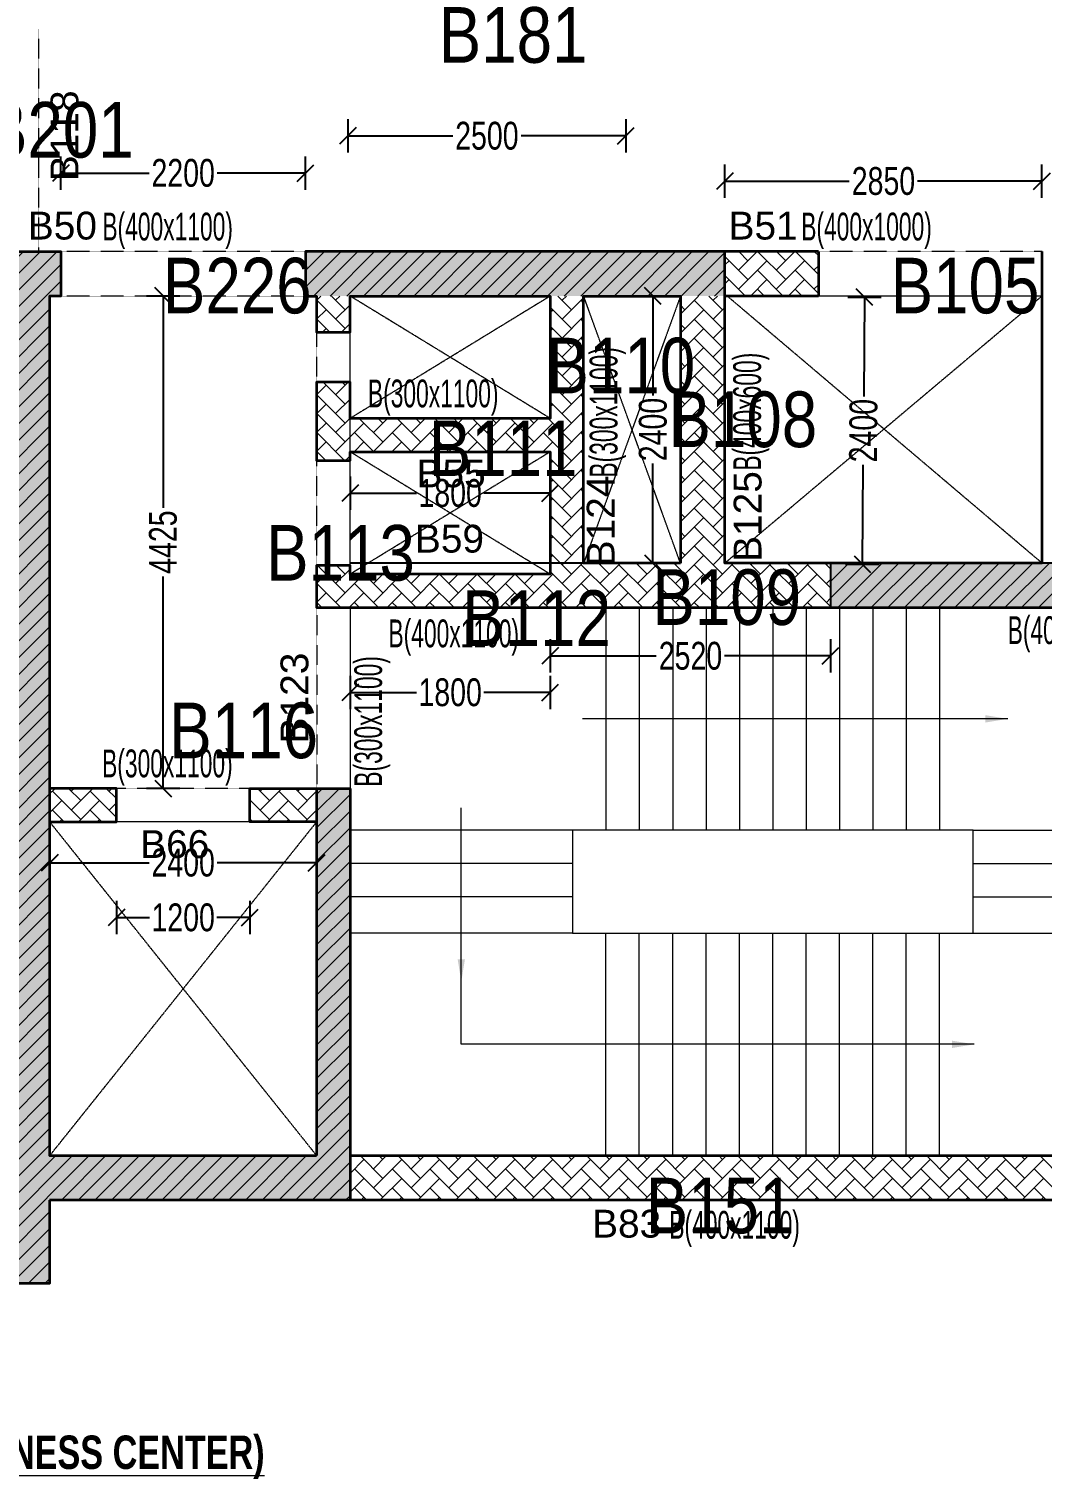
# Model space of a CAD drawing. Header units: millimetres. Extents: x -2 to 69443, y 95 to 32793.
# Drawn here: x 34439 to 43545, y 4758 to 17790 of the extents above; entities that cross this region are included whole.
import ezdxf
from ezdxf.enums import TextEntityAlignment as Align

# ---------------------------------------------------------------- set-up
doc = ezdxf.new("R2010")
doc.units = ezdxf.units.MM
doc.linetypes.add('HIDDEN', pattern=[0.375, 0.25, -0.125])
for name, color, linetype, lineweight in [('A-ANNO-DIMS', 8, 'Continuous', 15), ('A-DETL-MISC', 35, 'Continuous', 15), ('A-HIDD-ABVE', 8, 'HIDDEN', 20), ('G-ANNO-TEXT', 231, 'Continuous', 9), ('S-BEAM', 7, 'Continuous', 18), ('S-BEAM-IDEN', 2, 'Continuous', 9), ('S-COL HATCH', 9, 'Continuous', 0), ('S-COLS', 5, 'Continuous', 35)]:
    doc.layers.add(name, color=color, linetype=linetype, lineweight=lineweight)
for name, color, linetype in [('Abhinav working', 6, 'Continuous'), ('Beam Nos', 7, 'Continuous'), ('changes', 7, 'Continuous'), ('SECTION LINE', 4, 'Continuous')]:
    doc.layers.add(name, color=color, linetype=linetype)
doc.styles.add('Dim.s & Anno.(Misc.)', font='ARIALN.TTF')
doc.styles.add('SC-BBS1', font='SansSerif')
doc.styles.add('SOBHA', font='swisscl.ttf')
doc.styles.add('Swis721 LtCn BT', font='swisscl.ttf', dxfattribs={"width": 0.9, "height": 233.355162})
doc.styles.add('Swis721 LtCn BT_2', font='swisscl.ttf', dxfattribs={"height": 244.992296})
doc.dimstyles.new('A-GFC-100', dxfattribs={"dimscale": 100, "dimtxt": 1.75, "dimasz": 1.5, "dimexe": 1.5, "dimexo": 0, "dimgap": 1, "dimtad": 1, "dimdsep": 46, "dimtxsty": 'Dim.s & Anno.(Misc.)', "dimblk": 'ARCHTICK', "dimcen": 0, "dimdle": 1.5, "dimclrd": 256, "dimclre": 8, "dimclrt": 6, "dimazin": 2, "dimtfac": 1, "dimtix": 1, "dimtmove": 2, "dimatfit": 3, "dimfxl": 1, "dimtolj": 1, "dimlwd": -1, "dimlwe": 9, "dimarcsym": 0})
doc.dimstyles.new('S-100', dxfattribs={"dimscale": 100, "dimtxt": 2.5, "dimasz": 1.5, "dimexe": 1.5, "dimexo": 1.5, "dimgap": 0.1, "dimtad": 0, "dimdec": 0, "dimrnd": 0.0005, "dimzin": 0, "dimdsep": 46, "dimtxsty": 'SOBHA', "dimblk": 'OBLIQUE', "dimcen": 0.09, "dimclrd": 8, "dimclre": 8, "dimclrt": 6, "dimadec": 0, "dimazin": 0, "dimtfac": 1, "dimtdec": 0, "dimtofl": 0, "dimtmove": 0, "dimatfit": 3, "dimfxl": 1.5, "dimfxlon": 1, "dimtolj": 1, "dimtzin": 0, "dimlwd": -1, "dimlwe": -1, "dimarcsym": 0})
pattern_1 = [(45, (-31890644.18, 20635841.75), (-75.1300955, 75.1300955), [])]
pattern_2 = [(45, (-31792792.5, 20735559.75), (0, 169.7056275), [360, -120]), (135, (-31792707.64, 20735644.6), (1e-14, 169.7056275), [360, -120])]

# ---------------------------------------------------------------- blocks, each defined once
blk = doc.blocks.new('A$Cebf64a2d')
at = {"layer": 'S-COL HATCH', "transparency": 33554687}
h = blk.add_hatch(dxfattribs=at)
h.set_pattern_fill('ANSI31', color=256, scale=850)
h.set_pattern_definition(pattern_1)
h.paths.add_polyline_path([(34179, 4450), (34479, 4450), (34479, 1150), (34479, 750), (31779, 750), (31779, 0), (31379, 0), (31379, 1150), (31379, 1150), (31379, 9275), (31879, 9275), (31879, 8875), (31779, 8875), (31779, 1150), (31779, 1150), (34179, 1150), (34179, 1150)])
h = blk.add_hatch(dxfattribs=at)
h.set_pattern_fill('ANSI31', color=256, scale=850)
h.set_pattern_definition(pattern_1)
h.paths.add_polyline_path([(37849, 9275), (34079, 9275), (34079, 8875), (37849, 8875)])
h = blk.add_hatch(dxfattribs=at)
h.set_pattern_fill('ANSI31', color=256, scale=850)
h.set_pattern_definition(pattern_1)
h.paths.add_polyline_path([(41099, 6475), (38799, 6475), (38799, 6075), (41099, 6075)])
at = {"layer": 'changes', "elevation": 0}
blk.add_lwpolyline([(41099, 6475), (38799, 6475), (38799, 6075), (41099, 6075)], close=True, dxfattribs=at)
at = {"layer": 'S-COLS'}
for p, q in [((34179, 4450), (34179, 1150)), ((34479, 4450), (34479, 1150)), ((34479, 1150), (34479, 750))]:
    blk.add_line(p, q, dxfattribs=at)
at = {"layer": 'S-COLS', "elevation": 0}
for points in [[(31379, 1150), (31379, 9275), (31879, 9275), (31879, 8875), (31779, 8875), (31779, 1150), (34179, 1150)], [(37849, 9275), (34079, 9275), (34079, 8875), (34179, 8875), (34179, 8550), (34479, 8550), (34479, 8875), (35379, 8875), (36279, 8875), (36279, 7775), (34479, 7775), (34479, 8100), (34179, 8100), (34179, 7398), (34479, 7398), (34479, 7475), (36279, 7475), (36279, 6375), (35379, 6375), (34479, 6375), (34479, 6453), (34179, 6453), (34179, 6075), (36279, 6075), (36279, 6075), (47434, 6075)], [(40699, 9275), (40699, 6475), (37849, 6475), (37849, 9275)], [(31779, 4150), (32379, 4150), (32379, 4450), (31779, 4450)], [(34179, 4150), (33579, 4150), (33579, 4450), (34479, 4450)], [(31779, 750), (31779, 0), (31379, 0), (31379, 1150)], [(34479, 1150), (42079, 1150), (42079, 750), (31779, 750)]]:
    blk.add_lwpolyline(points, dxfattribs=at)
blk.add_lwpolyline([(37449, 6475), (36579, 6475), (36579, 8875), (37449, 8875)], close=True, dxfattribs=at)
blk = doc.blocks.new('_ARCHTICK')
at = {"color": 0, "linetype": 'ByBlock', "const_width": 0.15}
blk.add_lwpolyline([(-0.5, -0.5), (0.5, 0.5)], dxfattribs=at)
blk = doc.blocks.new('A$C2f35dc8c')
at = {"layer": 'S-COL HATCH', "transparency": 33554687}
h = blk.add_hatch(color=256, dxfattribs=at)
h.dxf.hatch_style = 1
h.paths.add_polyline_path([(34179, 4450), (34479, 4450), (34479, 1150), (34479, 750), (31779, 750), (31779, 0), (31379, 0), (31379, 1150), (31379, 1150), (31379, 9275), (31879, 9275), (31879, 8875), (31779, 8875), (31779, 1150), (31779, 1150), (34179, 1150), (34179, 1150)])
h = blk.add_hatch(color=256, dxfattribs=at)
h.dxf.hatch_style = 1
h.paths.add_polyline_path([(37849, 9275), (34079, 9275), (34079, 8875), (37849, 8875)])
at = {"layer": 'S-COL HATCH'}
h = blk.add_hatch(dxfattribs=at)
h.set_pattern_fill('AR-HBONE', color=256, scale=30)
h.set_pattern_definition([(45, (-31609283, 20752631.54), (0, 169.7056275), [360, -120]), (135, (-31609198.14, 20752716.4), (1e-14, 169.7056275), [360, -120])])
h.paths.add_polyline_path([(37849, 8875), (37849, 9275), (38689, 9275), (38689, 8875), (38359, 8875)])
h = blk.add_hatch(dxfattribs=at)
h.set_pattern_fill('AR-HBONE', color=256, scale=30)
h.set_pattern_definition(pattern_2)
h.paths.add_polyline_path([(36579, 8875), (36279, 8875), (36279, 7775), (34479, 7775), (34479, 8100), (34179, 8100), (34179, 7398), (34479, 7398), (34479, 7475), (36279, 7475), (36279, 6375), (34479, 6375), (34479, 6453), (34179, 6453), (34179, 6075), (38799, 6075), (38799, 6475), (36579, 6475)])
h = blk.add_hatch(dxfattribs=at)
h.set_pattern_fill('AR-HBONE', color=256, scale=30)
h.set_pattern_definition(pattern_2)
h.paths.add_polyline_path([(34479, 8875), (34179, 8875), (34179, 8550), (34479, 8550)])
h = blk.add_hatch(dxfattribs=at)
h.set_pattern_fill('AR-HBONE', color=256, scale=30)
h.set_pattern_definition(pattern_2)
h.paths.add_polyline_path([(37849, 6475), (37449, 6475), (37449, 8875), (37849, 8875)])
at = {"layer": 'S-COL HATCH', "transparency": 33554687}
h = blk.add_hatch(color=256, dxfattribs=at)
h.dxf.hatch_style = 1
h.paths.add_polyline_path([(41099, 6475), (38799, 6475), (38799, 6075), (41099, 6075)])
at = {"layer": 'S-COL HATCH'}
h = blk.add_hatch(dxfattribs=at)
h.set_pattern_fill('AR-HBONE', color=256, scale=30)
h.set_pattern_definition([(45, (-31792792.5, 20683630.75), (0, 169.7056275), [360, -120]), (135, (-31792707.64, 20683715.6), (1e-14, 169.7056275), [360, -120])])
h.paths.add_polyline_path([(34179, 4150), (34179, 4450), (33579, 4450), (33579, 4150)])
h.paths.add_polyline_path([(32379, 4150), (32379, 4450), (31779, 4450), (31779, 4150)])
h = blk.add_hatch(dxfattribs=at)
h.set_pattern_fill('AR-HBONE', color=256, scale=30)
h.set_pattern_definition(pattern_2)
h.paths.add_polyline_path([(42079, 1150), (34479, 1150), (34479, 750), (42079, 750)])
at = {"layer": 'changes', "elevation": 0}
blk.add_lwpolyline([(41099, 6475), (38799, 6475), (38799, 6075), (41099, 6075)], close=True, dxfattribs=at)
at = {"layer": 'S-COLS'}
for p, q in [((38689, 9275, 0), (37849, 9275, 0)), ((38689, 9275, 0), (38689, 8875, 0)), ((38689, 8875, 0), (37849, 8875, 0)), ((34179, 4450, 0), (34179, 1150, 0)), ((34479, 4450, 0), (34479, 1150, 0)), ((34479, 1150, 0), (34479, 750, 0))]:
    blk.add_line(p, q, dxfattribs=at)
at = {"layer": 'S-COLS', "elevation": 0}
for points in [[(31379, 1150), (31379, 9275), (31879, 9275), (31879, 8875), (31779, 8875), (31779, 1150), (34179, 1150)], [(37849, 9275), (34079, 9275), (34079, 8875), (34179, 8875), (34179, 8550), (34479, 8550), (34479, 8875), (35379, 8875), (36279, 8875), (36279, 7775), (34479, 7775), (34479, 8100), (34179, 8100), (34179, 7398), (34479, 7398), (34479, 7475), (36279, 7475), (36279, 6375), (35379, 6375), (34479, 6375), (34479, 6453), (34179, 6453), (34179, 6075), (36279, 6075), (36279, 6075), (47434, 6075)], [(40699, 9275), (40699, 6475), (37849, 6475), (37849, 9275)], [(31779, 4150), (32379, 4150), (32379, 4450), (31779, 4450)], [(34179, 4150), (33579, 4150), (33579, 4450), (34479, 4450)], [(31779, 750), (31779, 0), (31379, 0), (31379, 1150)], [(34479, 1150), (42079, 1150), (42079, 750), (31779, 750)]]:
    blk.add_lwpolyline(points, dxfattribs=at)
blk.add_lwpolyline([(37449, 6475), (36579, 6475), (36579, 8875), (37449, 8875)], close=True, dxfattribs=at)
blk = doc.blocks.new('_OBLIQUE')
at = {"color": 0, "linetype": 'ByBlock'}
blk.add_line((-0.5, -0.5), (0.5, 0.5), dxfattribs=at)
blk = doc.blocks.new('*D401')
at = {"layer": 'Abhinav working', "color": 8, "transparency": 16777216}
for p, q in [((40695, 16272), (40695, 16572)), ((43545, 16272), (43545, 16572)), ((40695, 16422), (41813, 16422)), ((43545, 16422), (42427, 16422))]:
    blk.add_line(p, q, dxfattribs=at)
at = {"layer": 'Defpoints', "color": 0, "transparency": 16777216}
for p in [(43545, 16422), (40695, 15790), (43545, 15790)]:
    blk.add_point(p, dxfattribs=at)
at = {"layer": 'Abhinav working', "color": 8, "transparency": 16777216, "xscale": 150, "yscale": 150, "zscale": 150, "rotation": 180}
blk.add_blockref('_OBLIQUE', (40695, 16422), dxfattribs=at)
at = {"layer": 'Abhinav working', "color": 8, "transparency": 16777216, "xscale": 150, "yscale": 150, "zscale": 150}
blk.add_blockref('_OBLIQUE', (43545, 16422), dxfattribs=at)
at = {"layer": 'Abhinav working', "color": 6, "transparency": 16777216, "insert": (42120, 16422), "char_height": 250, "attachment_point": 5, "style": 'SOBHA'}
blk.add_mtext('\\A1;2850', dxfattribs=at)
blk = doc.blocks.new('*D404')
at = {"layer": 'Abhinav working', "color": 8, "transparency": 16777216}
for p, q in [((41800, 15381), (42100, 15379)), ((41950, 15380), (41943, 14487)), ((41930, 12980), (41938, 13874)), ((41780, 12981), (42080, 12979))]:
    blk.add_line(p, q, dxfattribs=at)
at = {"layer": 'Defpoints', "color": 0, "transparency": 16777216}
for p in [(40715, 15390), (41950, 15380), (40695, 12990)]:
    blk.add_point(p, dxfattribs=at)
at = {"layer": 'Abhinav working', "color": 8, "transparency": 16777216, "xscale": 150, "yscale": 150, "zscale": 150}
for p, rotation in [((41950, 15380), 89.52254630296476), ((41930, 12980), 269.5225463029648)]:
    blk.add_blockref('_OBLIQUE', p, dxfattribs=dict(at, rotation=rotation))
at = {"layer": 'Abhinav working', "color": 6, "transparency": 16777216, "insert": (41940, 14180), "char_height": 250, "attachment_point": 5, "rotation": 89.5225, "style": 'SOBHA'}
blk.add_mtext('\\A1;2400', dxfattribs=at)
blk = doc.blocks.new('*D405')
at = {"layer": 'Abhinav working', "color": 8, "transparency": 16777216}
for p, q in [((39125, 12305), (39125, 12005)), ((41645, 12305), (41645, 12005)), ((39125, 12155), (40078, 12155)), ((41645, 12155), (40692, 12155))]:
    blk.add_line(p, q, dxfattribs=at)
at = {"layer": 'Defpoints', "color": 0, "transparency": 16777216}
for p in [(39125, 12590), (41645, 12590), (41645, 12155)]:
    blk.add_point(p, dxfattribs=at)
at = {"layer": 'Abhinav working', "color": 8, "transparency": 16777216, "xscale": 150, "yscale": 150, "zscale": 150, "rotation": 180}
blk.add_blockref('_OBLIQUE', (39125, 12155), dxfattribs=at)
at = {"layer": 'Abhinav working', "color": 8, "transparency": 16777216, "xscale": 150, "yscale": 150, "zscale": 150}
blk.add_blockref('_OBLIQUE', (41645, 12155), dxfattribs=at)
at = {"layer": 'Abhinav working', "color": 6, "transparency": 16777216, "insert": (40385, 12155), "char_height": 250, "attachment_point": 5, "style": 'SOBHA'}
blk.add_mtext('\\A1;2520', dxfattribs=at)
blk = doc.blocks.new('*D406')
at = {"layer": 'Abhinav working', "color": 8, "transparency": 16777216}
for p, q in [((39898, 15390), (40198, 15390)), ((40048, 15390), (40048, 14497)), ((40048, 12990), (40048, 13884)), ((39898, 12990), (40198, 12990))]:
    blk.add_line(p, q, dxfattribs=at)
at = {"layer": 'Defpoints', "color": 0, "transparency": 16777216}
for p in [(39425, 15390), (40048, 15390), (39425, 12990)]:
    blk.add_point(p, dxfattribs=at)
at = {"layer": 'Abhinav working', "color": 8, "transparency": 16777216, "xscale": 150, "yscale": 150, "zscale": 150}
for p, rotation in [((40048, 15390), 90), ((40048, 12990), 270)]:
    blk.add_blockref('_OBLIQUE', p, dxfattribs=dict(at, rotation=rotation))
at = {"layer": 'Abhinav working', "color": 6, "transparency": 16777216, "insert": (40048, 14190), "char_height": 250, "attachment_point": 5, "rotation": 90, "style": 'SOBHA'}
blk.add_mtext('\\A1;2400', dxfattribs=at)
blk = doc.blocks.new('*D407')
at = {"layer": 'Abhinav working', "color": 8, "transparency": 16777216}
for p, q in [((37325, 13768), (37325, 13468)), ((39125, 13768), (39125, 13468)), ((37325, 13618), (37921, 13618)), ((39125, 13618), (38529, 13618))]:
    blk.add_line(p, q, dxfattribs=at)
at = {"layer": 'Defpoints', "color": 0, "transparency": 16777216}
for p in [(37325, 13990), (39125, 13990), (39125, 13618)]:
    blk.add_point(p, dxfattribs=at)
at = {"layer": 'Abhinav working', "color": 8, "transparency": 16777216, "xscale": 150, "yscale": 150, "zscale": 150, "rotation": 180}
blk.add_blockref('_OBLIQUE', (37325, 13618), dxfattribs=at)
at = {"layer": 'Abhinav working', "color": 8, "transparency": 16777216, "xscale": 150, "yscale": 150, "zscale": 150}
blk.add_blockref('_OBLIQUE', (39125, 13618), dxfattribs=at)
at = {"layer": 'Abhinav working', "color": 6, "transparency": 16777216, "insert": (38225, 13618), "char_height": 250, "attachment_point": 5, "style": 'SOBHA'}
blk.add_mtext('\\A1;1800', dxfattribs=at)
blk = doc.blocks.new('*D408')
at = {"layer": 'Abhinav working', "color": 8, "transparency": 16777216}
for p, q in [((37325, 11977), (37325, 11677)), ((39125, 11977), (39125, 11677)), ((37325, 11827), (37921, 11827)), ((39125, 11827), (38529, 11827))]:
    blk.add_line(p, q, dxfattribs=at)
at = {"layer": 'Defpoints', "color": 0, "transparency": 16777216}
for p in [(37325, 12590), (39125, 12590), (39125, 11827)]:
    blk.add_point(p, dxfattribs=at)
at = {"layer": 'Abhinav working', "color": 8, "transparency": 16777216, "xscale": 150, "yscale": 150, "zscale": 150, "rotation": 180}
blk.add_blockref('_OBLIQUE', (37325, 11827), dxfattribs=at)
at = {"layer": 'Abhinav working', "color": 8, "transparency": 16777216, "xscale": 150, "yscale": 150, "zscale": 150}
blk.add_blockref('_OBLIQUE', (39125, 11827), dxfattribs=at)
at = {"layer": 'Abhinav working', "color": 6, "transparency": 16777216, "insert": (38225, 11827), "char_height": 250, "attachment_point": 5, "style": 'SOBHA'}
blk.add_mtext('\\A1;1800', dxfattribs=at)
blk = doc.blocks.new('*D409')
at = {"layer": 'Abhinav working', "color": 8, "transparency": 16777216}
for p, q in [((35794, 15390), (35494, 15390)), ((35644, 15390), (35644, 13486)), ((35644, 10965), (35644, 12870)), ((35794, 10965), (35494, 10965))]:
    blk.add_line(p, q, dxfattribs=at)
at = {"layer": 'Defpoints', "color": 0, "transparency": 16777216}
for p in [(37325, 15390), (35644, 10965), (37325, 10965)]:
    blk.add_point(p, dxfattribs=at)
at = {"layer": 'Abhinav working', "color": 8, "transparency": 16777216, "xscale": 150, "yscale": 150, "zscale": 150}
for p, rotation in [((35644, 15390), 90), ((35644, 10965), 270)]:
    blk.add_blockref('_OBLIQUE', p, dxfattribs=dict(at, rotation=rotation))
at = {"layer": 'Abhinav working', "color": 6, "transparency": 16777216, "insert": (35644, 13178), "char_height": 250, "attachment_point": 5, "rotation": 90, "style": 'SOBHA'}
blk.add_mtext('\\A1;4425', dxfattribs=at)
blk = doc.blocks.new('*D410')
at = {"layer": 'Abhinav working', "color": 8, "transparency": 16777216}
for p, q in [((34625, 10446), (34625, 10146)), ((37025, 10446), (37025, 10146)), ((34625, 10296), (35518, 10296)), ((37025, 10296), (36132, 10296))]:
    blk.add_line(p, q, dxfattribs=at)
at = {"layer": 'Defpoints', "color": 0, "transparency": 16777216}
for p in [(34625, 10965), (37025, 10965), (37025, 10296)]:
    blk.add_point(p, dxfattribs=at)
at = {"layer": 'Abhinav working', "color": 8, "transparency": 16777216, "xscale": 150, "yscale": 150, "zscale": 150}
for p, rotation in [((34625, 10296), 180.0002046382624), ((37025, 10296), 0.0002046382623449)]:
    blk.add_blockref('_OBLIQUE', p, dxfattribs=dict(at, rotation=rotation))
at = {"layer": 'Abhinav working', "color": 6, "transparency": 16777216, "insert": (35825, 10296), "char_height": 250, "attachment_point": 5, "rotation": 0.0002, "style": 'SOBHA'}
blk.add_mtext('\\A1;2400', dxfattribs=at)
blk = doc.blocks.new('*D441')
at = {"layer": 'Abhinav working', "color": 8, "transparency": 16777216}
for p, q in [((37305, 16979), (37305, 16679)), ((39805, 16979), (39805, 16679)), ((37305, 16829), (38248, 16829)), ((39805, 16829), (38862, 16829))]:
    blk.add_line(p, q, dxfattribs=at)
at = {"layer": 'Defpoints', "color": 0, "transparency": 16777216}
for p in [(37305, 17790), (39805, 17790), (39805, 16829)]:
    blk.add_point(p, dxfattribs=at)
at = {"layer": 'Abhinav working', "color": 8, "transparency": 16777216, "xscale": 150, "yscale": 150, "zscale": 150, "rotation": 180}
blk.add_blockref('_OBLIQUE', (37305, 16829), dxfattribs=at)
at = {"layer": 'Abhinav working', "color": 8, "transparency": 16777216, "xscale": 150, "yscale": 150, "zscale": 150}
blk.add_blockref('_OBLIQUE', (39805, 16829), dxfattribs=at)
at = {"layer": 'Abhinav working', "color": 6, "transparency": 16777216, "insert": (38555, 16829), "char_height": 250, "attachment_point": 5, "style": 'SOBHA'}
blk.add_mtext('\\A1;2500', dxfattribs=at)
blk = doc.blocks.new('*D466')
at = {"layer": 'Abhinav working', "color": 8, "transparency": 16777216}
for p, q in [((35225, 9954), (35225, 9654)), ((36425, 9954), (36425, 9654)), ((35225, 9804), (35521, 9804)), ((36425, 9804), (36129, 9804))]:
    blk.add_line(p, q, dxfattribs=at)
at = {"layer": 'Defpoints', "color": 0, "transparency": 16777216}
for p in [(35225, 10665), (36425, 10665), (36425, 9804)]:
    blk.add_point(p, dxfattribs=at)
at = {"layer": 'Abhinav working', "color": 8, "transparency": 16777216, "xscale": 150, "yscale": 150, "zscale": 150}
for p, rotation in [((35225, 9804), 179.9968206193586), ((36425, 9804), 359.9968206193587)]:
    blk.add_blockref('_OBLIQUE', p, dxfattribs=dict(at, rotation=rotation))
at = {"layer": 'Abhinav working', "color": 6, "transparency": 16777216, "insert": (35825, 9804), "char_height": 250, "attachment_point": 5, "rotation": 359.9968, "style": 'SOBHA'}
blk.add_mtext('\\A1;1200', dxfattribs=at)
blk = doc.blocks.new('*D308')
at = {"layer": 'Abhinav working', "color": 8, "transparency": 16777216}
for p, q in [((34725, 16345), (34725, 16645)), ((36925, 16345), (36925, 16645)), ((34725, 16495), (35518, 16495)), ((36925, 16495), (36132, 16495))]:
    blk.add_line(p, q, dxfattribs=at)
at = {"layer": 'Defpoints', "color": 0, "transparency": 16777216}
for p in [(36925, 16495), (34725, 15790), (36925, 15790)]:
    blk.add_point(p, dxfattribs=at)
at = {"layer": 'Abhinav working', "color": 8, "transparency": 16777216, "xscale": 150, "yscale": 150, "zscale": 150, "rotation": 180}
blk.add_blockref('_OBLIQUE', (34725, 16495), dxfattribs=at)
at = {"layer": 'Abhinav working', "color": 8, "transparency": 16777216, "xscale": 150, "yscale": 150, "zscale": 150}
blk.add_blockref('_OBLIQUE', (36925, 16495), dxfattribs=at)
at = {"layer": 'Abhinav working', "color": 6, "transparency": 16777216, "insert": (35825, 16495), "char_height": 250, "attachment_point": 5, "style": 'SOBHA'}
blk.add_mtext('\\A1;2200', dxfattribs=at)

msp = doc.modelspace()

# ---------------------------------------------------------------- linework, layer by layer
at = {"layer": 'A-ANNO-DIMS', "ltscale": 500, "elevation": 0}
msp.add_lwpolyline([(39115.1, 8664.5), (38325.1, 8664.5), (38325.1, 9229.4)], dxfattribs=at)
at = {"layer": 'A-DETL-MISC'}
for p, q in [((39625.1, 12589.6), (39625.1, 10589.7)), ((39925.1, 12589.7), (39925.1, 10589.7)), ((40225.1, 12589.7), (40225.1, 10589.7)), ((40525.1, 12589.7), (40525.1, 10589.7)), ((40825.1, 12589.7), (40825.1, 10589.7)), ((41125.1, 12589.7), (41125.1, 10589.7)), ((41425.1, 12589.7), (41425.1, 10589.7)), ((41725.1, 12589.7), (41725.1, 10589.7)), ((42025.1, 12589.7), (42025.1, 10589.7)), ((42325.1, 12589.7), (42325.1, 10589.7)), ((42625.1, 12589.7), (42625.1, 10589.7)), ((39625.1, 7664.6), (39625.1, 9664.5)), ((39925.1, 7664.5), (39925.1, 9664.5)), ((40225.1, 7664.5), (40225.1, 9664.5)), ((40525.1, 7664.5), (40525.1, 9664.5)), ((40825.1, 7664.5), (40825.1, 9664.5)), ((41125.1, 7664.5), (41125.1, 9664.5)), ((41425.1, 7664.5), (41425.1, 9664.5)), ((41725.1, 7664.5), (41725.1, 9664.5)), ((42025.1, 7664.5), (42025.1, 9664.5)), ((42325.1, 7664.5), (42325.1, 9664.5)), ((42625.1, 7664.5), (42625.1, 9664.5))]:
    msp.add_line(p, q, dxfattribs=at)
at = {"layer": 'A-DETL-MISC', "elevation": 0}
for points in [[(39325.1, 10589.7), (37325.1, 10589.7)], [(42925.1, 10589.7), (44925.1, 10589.7)], [(39325.1, 10289.7), (37325.1, 10289.7)], [(42925.1, 10289.7), (44925.1, 10289.7)], [(39325.1, 9989.7), (37325.1, 9989.7)], [(42925.1, 9989.7), (44925.1, 9989.7)], [(39325.1, 9664.5), (37325.1, 9664.5)], [(42925.1, 9664.5), (44925.1, 9664.5)]]:
    msp.add_lwpolyline(points, dxfattribs=at)
msp.add_lwpolyline([(39325.1, 10589.7), (39325.1, 9664.5), (42925.1, 9664.5), (42925.1, 10589.7)], close=True, dxfattribs=at)
at = {"layer": 'A-HIDD-ABVE', "linetype": 'HIDDEN'}
for p, q in [((39125.1, 15389.7), (37325.1, 14289.7)), ((39125.1, 14289.7), (37325.1, 15389.7)), ((40295.1, 15389.7), (39425.1, 12989.7)), ((40295.1, 12989.7), (39425.1, 15389.7)), ((43545.1, 15389.7), (40695.1, 12989.7)), ((43545.1, 12989.7), (40715.1, 15389.7)), ((39125.1, 13989.7), (37325.1, 12889.7)), ((39125.1, 12889.7), (37325.1, 13989.7)), ((37025.1, 10664.5), (34625.1, 7664.5)), ((37025, 7664.5), (34625.1, 10664.5))]:
    msp.add_line(p, q, dxfattribs=at)
at = {"layer": 'S-BEAM', "linetype": 'HIDDEN'}
for p, q in [((34525.1, 17789.7), (34525.1, 15789.7)), ((36925, 15789.7), (34725.1, 15789.7)), ((43545.1, 15789.7), (40695.1, 15789.7)), ((36925, 15389.7), (34725.1, 15389.7)), ((37025.1, 12967.2), (37025.1, 15389.7)), ((37025.1, 12589.7), (37025.1, 10964.5)), ((36425.1, 10964.5), (35225.1, 10964.5))]:
    msp.add_line(p, q, dxfattribs=at)
at = {"layer": 'S-BEAM'}
for p, q in [((37325.1, 12967.2), (37325.1, 15389.7)), ((43545.1, 15389.7), (40715.1, 15389.7)), ((37325.1, 12589.7), (37325.1, 10964.5)), ((36425.1, 10664.5), (35225.1, 10664.5))]:
    msp.add_line(p, q, dxfattribs=at)
at = {"layer": 'SECTION LINE'}
msp.add_line((39425.1, 12989.7), (37325.1, 12989.7), dxfattribs=at)

# ---------------------------------------------------------------- block references
at = {"layer": 'changes'}
for name in ['A$C2f35dc8c', 'A$Cebf64a2d']:
    msp.add_blockref(name, (2845.7, 6514.5), dxfattribs=at)

# ---------------------------------------------------------------- texts
at = {"layer": 'Abhinav working', "char_height": 500, "attachment_point": 1, "style": 'Dim.s & Anno.(Misc.)'}
for s, insert in [('B181', (38122, 17986.3, 0)), ('B201', (34042.6, 17133.7, 0)), ('B226', (35642.6, 15733.7, 0)), ('B105', (42184.3, 15733.7, 0)), ('B110', (39090.2, 15014.6, 0)), ('B108', (40186.9, 14531.9, 0)), ('B111', (38032.7, 14271.1, 0)), ('B113', (36570.5, 13331.8, 0)), ('B109', (40042.6, 12933.7, 0)), ('B112', (38333, 12744.8, 0)), ('B116', (35699.9, 11736.1, 0)), ('B151', (39983, 7465.4, 0))]:
    msp.add_mtext_dynamic_manual_height_columns(s, width=21149.247, gutter_width=5423.5, heights=[0], dxfattribs=dict(at, insert=insert))
at = {"layer": 'Beam Nos', "style": 'SC-BBS1'}
for s, p in [('B118', (34957.9, 16829.9, 0)), ('B124', (39777.7, 13368.1)), ('B125', (41098.7, 13408.1)), ('B123', (37025.1, 11777.1))]:
    msp.add_text(s, height=250, rotation=90, dxfattribs=at).set_placement(p, align=Align.BOTTOM_CENTER)
for s, p in [('B50', (34739.2, 15822.6)), ('B51', (41038.2, 15822.6)), ('B55', (38233.4, 13595.6)), ('B59', (38218.8, 13008.9, 0)), ('B66', (35749.4, 10264.1)), ('B83', (39811.7, 6852.6, 0))]:
    msp.add_text(s, height=250, dxfattribs=at).set_placement(p, align=Align.BOTTOM_CENTER)
at = {"layer": 'G-ANNO-TEXT', "color": 6, "insert": (28135.5, 5148.4), "char_height": 300, "width": 8429.778, "attachment_point": 1, "line_spacing_factor": 0.971848, "style": 'Swis721 LtCn BT_2'}
msp.add_mtext('{\\fSwis721 LtCn BT|b1|i0|c0|p34;\\LSEWRI 63RD FLOOR FRAMING PLAN (FITNESS CENTER)}', dxfattribs=at)
at = {"layer": 'S-BEAM-IDEN', "style": 'Swis721 LtCn BT', "width": 0.8}
for s, p in [('B(400x1100)', (35098.6, 15889.1)), ('B(400x1000)', (41380.7, 15889.1)), ('B(300x1100)', (37485.6, 14389.1, 0)), ('B(300x1100)', (35096.3, 11063.9))]:
    msp.add_text(s, height=250, dxfattribs=at).set_placement(p)
for s, rotation, p in [('B(300x1100)', 90, (39729, 13757.8, 0)), ('B(400x600)', 90, (41019.5, 13820.4, 0)), ('B(400x1100)', 360, (43236.2, 12261.5)), ('B(400x1100)', 360, (37670.2, 12232.7)), ('B(300x1100)', 90, (37613.2, 10979.8)), ('B(400x1100)', 360, (40194.7, 6917.2, 0))]:
    msp.add_text(s, height=250, rotation=rotation, dxfattribs=at).set_placement(p)

# ---------------------------------------------------------------- dimensions: what is measured, and where the dimension line sits
at = {"layer": 'Abhinav working'}
for base, p1, p2, picture, middle in [((39805.1, 16829.3, 0), (37305.1, 17790.4, 0), (39805.1, 17790.4, 0), '*D441', (38555.1, 16829.3, 0)), ((43545.1, 16422.1, 0), (40695.1, 15790.4, 0), (43545.1, 15790.4, 0), '*D401', (42120.1, 16422.1, 0))]:
    dim = msp.add_linear_dim(base=base, p1=p1, p2=p2, dimstyle='S-100', dxfattribs=at)
    dim.commit()
    dim.dimension.update_dxf_attribs({"geometry": picture, "text_midpoint": middle})
at = {"layer": 'Abhinav working', "color": 3}
dim = msp.add_linear_dim(base=(36925, 16494.7, 0), p1=(34725.1, 15790.4, 0), p2=(36925, 15790.4, 0), dimstyle='S-100', dxfattribs=at)
dim.commit()
dim.dimension.update_dxf_attribs({"geometry": '*D308', "text_midpoint": (35825.1, 16494.7, 0)})
at = {"layer": 'Abhinav working'}
for p1, p2, distance, picture, middle in [((37325.1, 15390.4, 0), (37325.1, 10965.2, 0), -1680.6, '*D409', (35644.5, 13177.8, 0)), ((39425.1, 12990.4, 0), (39425.1, 15390.4, 0), -622.9, '*D406', (40048, 14190.4, 0)), ((40695.1, 12990.4, 0), (40715.1, 15390.4, 0), -1235.3, '*D404', (41940.3, 14180.1, 0)), ((37325.1, 13990.4, 0), (39125.1, 13990.4, 0), -372.3, '*D407', (38225.1, 13618.1, 0)), ((37325.1, 12590.4, 0), (39125.1, 12590.4, 0), -763.8, '*D408', (38225.1, 11826.6, 0)), ((39125.1, 12590.4, 0), (41645.1, 12590.4, 0), -435.6, '*D405', (40385.1, 12154.8, 0)), ((34625.1, 10965.2, 0), (37025.1, 10965.2, 0), -669.6, '*D410', (35825.1, 10295.6, 0))]:
    dim = msp.add_aligned_dim(p1=p1, p2=p2, distance=distance, dimstyle='S-100', dxfattribs=at)
    dim.commit()
    dim.dimension.update_dxf_attribs({"geometry": picture, "text_midpoint": middle})
at = {"layer": 'Abhinav working', "color": 3}
dim = msp.add_aligned_dim(p1=(35225.1, 10665.3, 0), p2=(36425.1, 10665.2, 0), distance=-861.2, dimstyle='S-100', dxfattribs=at)
dim.commit()
dim.dimension.update_dxf_attribs({"geometry": '*D466', "text_midpoint": (35825, 9804, 0)})

# ---------------------------------------------------------------- leaders
at = {"layer": 'A-ANNO-DIMS', "ltscale": 500}
for points in [[(43236.7, 11589.7), (39415.1, 11589.7)], [(38325.1, 9229.4), (38325, 10790.9)], [(42936.7, 8664.5), (39115.1, 8664.5)]]:
    msp.add_leader(points, dimstyle='A-GFC-100', override={"dimasz": 2, "dimtad": 0, "dimfxl": 0.18, "dimarcsym": 1}, dxfattribs=at)

doc.saveas('drawing.dxf')
